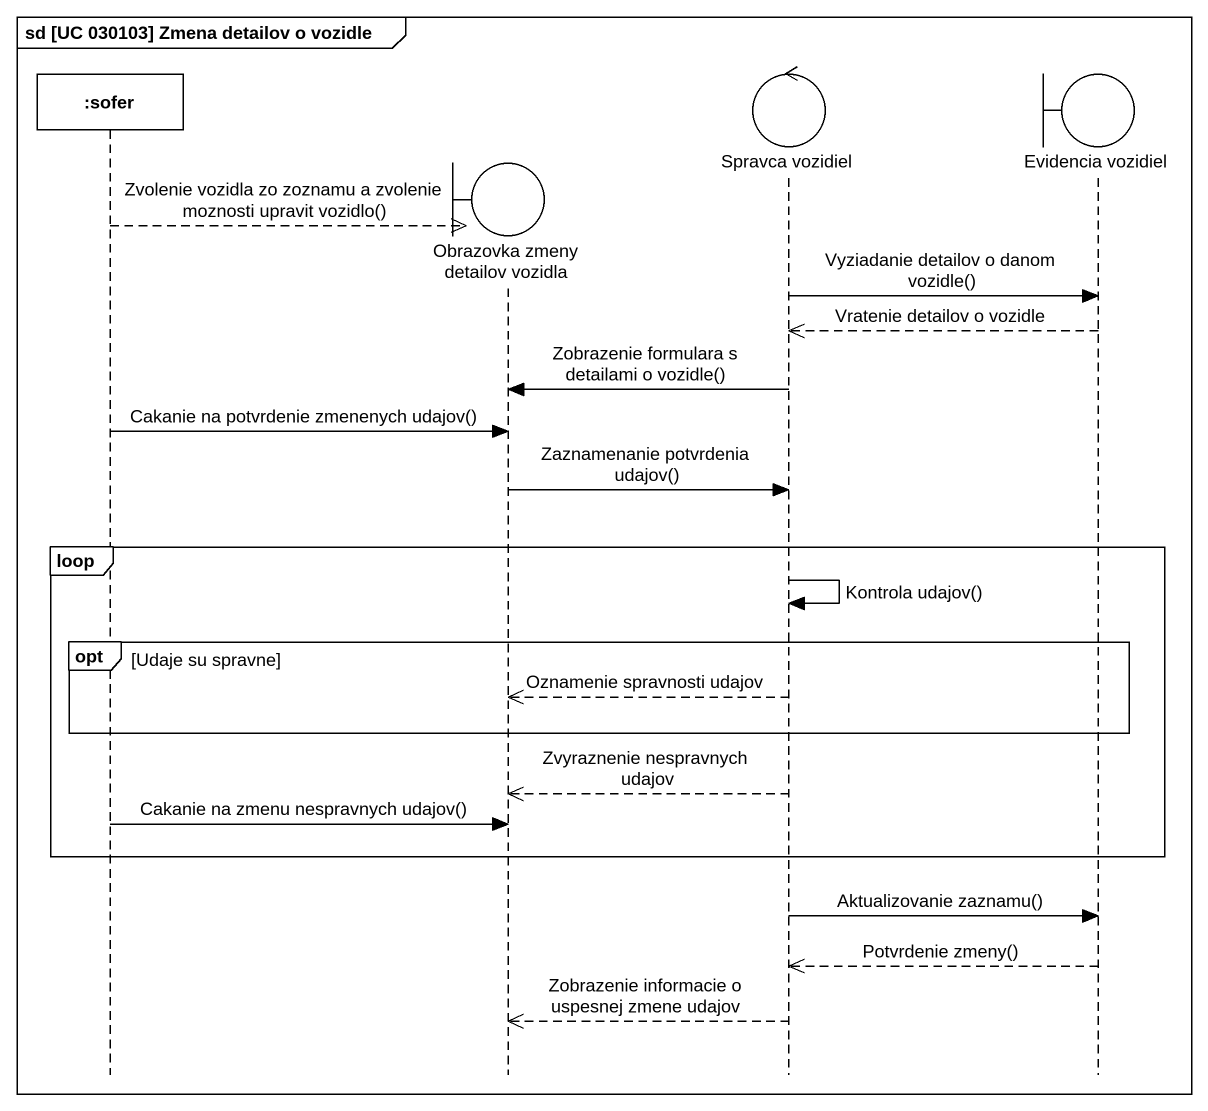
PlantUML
@startuml
mainframe sd [UC 030103] Zmena detailov o vozidle
hide footbox
participant ":sofer" as sofer
boundary "Obrazovka zmeny detailov vozidla" as Obrazovka_zmeny_detailov
control "Spravca vozidiel" as Spravca_vozidiel
boundary "Evidencia vozidiel" as Evidencia_vozidiel

sofer -->> Obrazovka_zmeny_detailov ** : Zvolenie vozidla zo zoznamu a zvolenie moznosti upravit vozidlo()
Spravca_vozidiel -> Evidencia_vozidiel : Vyziadanie detailov o danom vozidle()
Evidencia_vozidiel -->> Spravca_vozidiel : Vratenie detailov o vozidle
Spravca_vozidiel -> Obrazovka_zmeny_detailov : Zobrazenie formulara s detailami o vozidle()
sofer -> Obrazovka_zmeny_detailov : Cakanie na potvrdenie zmenenych udajov()
Obrazovka_zmeny_detailov -> Spravca_vozidiel : Zaznamenanie potvrdenia udajov()
loop
  Spravca_vozidiel -> Spravca_vozidiel : Kontrola udajov()
  opt Udaje su spravne
    Spravca_vozidiel -->> Obrazovka_zmeny_detailov : Oznamenie spravnosti udajov
  end
  Spravca_vozidiel -->> Obrazovka_zmeny_detailov : Zvyraznenie nespravnych udajov
  sofer -> Obrazovka_zmeny_detailov : Cakanie na zmenu nespravnych udajov()
end
Spravca_vozidiel -> Evidencia_vozidiel : Aktualizovanie zaznamu()
Evidencia_vozidiel -->> Spravca_vozidiel : Potvrdenie zmeny()
Spravca_vozidiel -->> Obrazovka_zmeny_detailov : Zobrazenie informacie o uspesnej zmene udajov
@enduml
